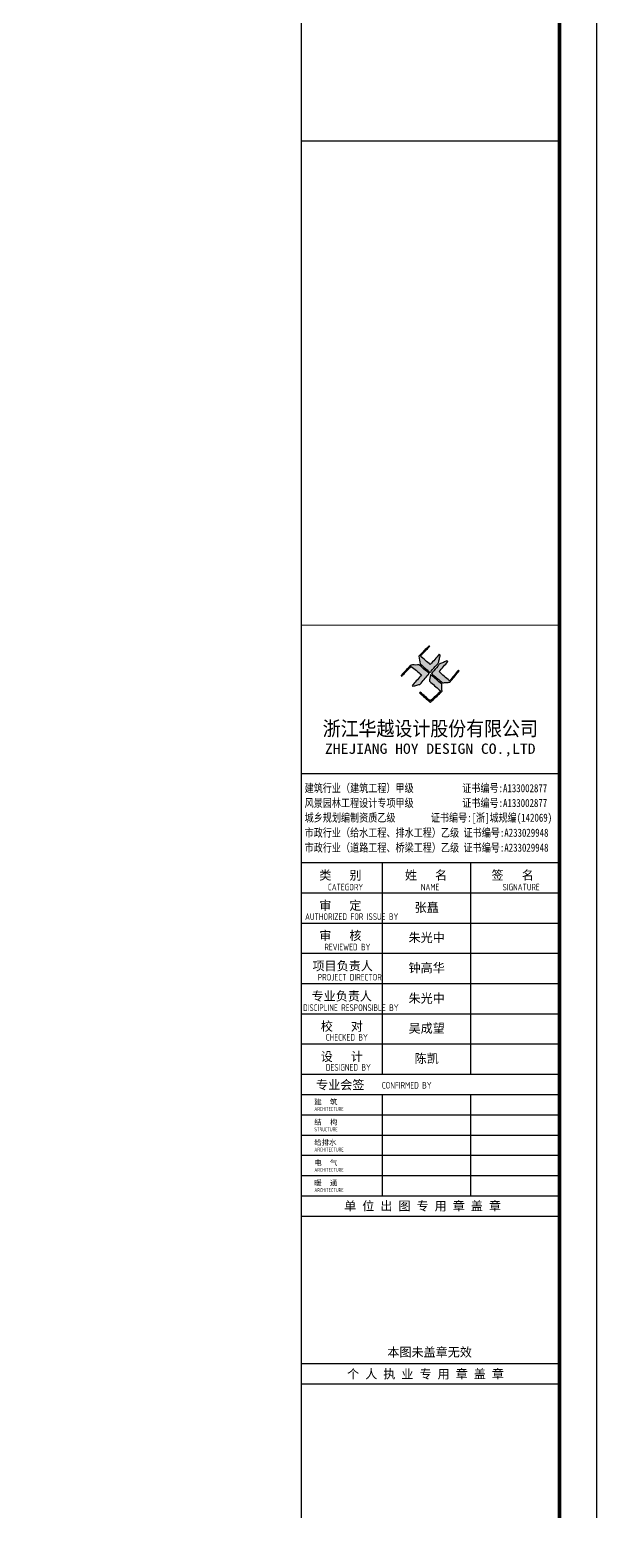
# Model space of a CAD drawing. Extents: x -173214 to 1102988, y -234847 to 675458.
# Drawn here: x 274072 to 297117, y 427368 to 487664 of the extents above; entities that cross this region are included whole.
import ezdxf
from ezdxf.enums import TextEntityAlignment as Align

# ---------------------------------------------------------------- set-up
doc = ezdxf.new("R2010")
doc.units = 0
doc.header["$LTSCALE"] = 1000
doc.header["$MEASUREMENT"] = 0
for name, color, linetype in [('0-建筑立面', 255, 'Continuous'), ('PUB_TITLE', 171, 'Continuous'), ('TK', 4, 'Continuous')]:
    doc.layers.add(name, color=color, linetype=linetype)
doc.styles.add('-宋体', font='', dxfattribs={"width": 0.8})
doc.styles.add('HT', font='simhei.ttf', dxfattribs={"width": 0.8})
doc.styles.add('TSSD_REIN', font='tssdeng.shx', dxfattribs={"width": 0.7, "bigfont": 'tssdchn.shx'})
doc.styles.add('图签宋体', font='', dxfattribs={"height": 300})
doc.styles.add('图签黑体', font='simhei.ttf', dxfattribs={"height": 550})
doc.styles.get('-宋体').set_extended_font_data('SimSun')
doc.styles.get('图签宋体').set_extended_font_data('NSimSun')

# ---------------------------------------------------------------- blocks, each defined once
blk = doc.blocks.new('A$C053D6479')
at = {"layer": 'PUB_TITLE'}
h = blk.add_hatch(color=256, dxfattribs=at)
h.dxf.hatch_style = 1
edge = h.paths.add_edge_path()
edge.add_spline(control_points=[(1026, 827), (1105, 920), (1188, 1008), (1266, 1102)], knot_values=[13, 13, 13, 13, 14, 14, 14, 14], degree=3, periodic=0)
edge.add_spline(control_points=[(1266, 1102), (1258, 1111), (1249, 1119), (1239, 1116)], knot_values=[12, 12, 12, 12, 13, 13, 13, 13], degree=3, periodic=0)
edge.add_spline(control_points=[(1239, 1116), (1210, 1107), (1179, 1092), (1144, 1077)], knot_values=[11, 11, 11, 11, 12, 12, 12, 12], degree=3, periodic=0)
edge.add_spline(control_points=[(1144, 1077), (1109, 1063), (1069, 1053), (1047, 1038)], knot_values=[10, 10, 10, 10, 11, 11, 11, 11], degree=3, periodic=0)
edge.add_spline(control_points=[(1047, 1038), (1028, 1026), (1007, 992), (991, 972)], knot_values=[9, 9, 9, 9, 10, 10, 10, 10], degree=3, periodic=0)
edge.add_spline(control_points=[(991, 972), (942, 913), (899, 868), (849, 810)], knot_values=[8, 8, 8, 8, 9, 9, 9, 9], degree=3, periodic=0)
edge.add_spline(control_points=[(849, 810), (842, 801), (822, 776), (822, 775)], knot_values=[7, 7, 7, 7, 8, 8, 8, 8], degree=3, periodic=0)
edge.add_spline(control_points=[(822, 775), (823, 771), (848, 752), (859, 744)], knot_values=[6, 6, 6, 6, 7, 7, 7, 7], degree=3, periodic=0)
edge.add_spline(control_points=[(859, 744), (949, 670), (1035, 592), (1122, 521)], knot_values=[5, 5, 5, 5, 6, 6, 6, 6], degree=3, periodic=0)
edge.add_spline(control_points=[(1122, 521), (1153, 527), (1185, 530), (1217, 533)], knot_values=[4, 4, 4, 4, 5, 5, 5, 5], degree=3, periodic=0)
edge.add_spline(control_points=[(1217, 533), (1246, 535), (1293, 532), (1316, 542)], knot_values=[3, 3, 3, 3, 4, 4, 4, 4], degree=3, periodic=0)
edge.add_spline(control_points=[(1316, 542), (1327, 547), (1338, 565), (1349, 579)], knot_values=[2, 2, 2, 2, 3, 3, 3, 3], degree=3, periodic=0)
edge.add_spline(control_points=[(1349, 579), (1423, 670), (1507, 759), (1572, 848)], knot_values=[1, 1, 1, 1, 2, 2, 2, 2], degree=3, periodic=0)
edge.add_spline(control_points=[(1572, 848), (1564, 852), (1561, 861), (1551, 862)], knot_values=[0, 0, 0, 0, 1, 1, 1, 1], degree=3, periodic=0)
edge.add_spline(control_points=[(1551, 862), (1469, 769), (1393, 671), (1310, 579)], knot_values=[15, 15, 15, 15, 16, 16, 16, 16], degree=3, periodic=0)
edge.add_spline(control_points=[(1310, 579), (1216, 662), (1118, 742), (1026, 827)], knot_values=[14, 14, 14, 14, 15, 15, 15, 15], degree=3, periodic=0)
at = {"layer": 'TK'}
h = blk.add_hatch(color=256, dxfattribs=at)
h.dxf.hatch_style = 2
edge = h.paths.add_edge_path()
edge.add_spline(control_points=[(728, 856), (728, 856), (728, 856), (719, 864), (651, 922), (580, 978), (514, 1036), (509, 1106), (488, 1176), (479, 1247), (570, 1343), (663, 1436), (758, 1526), (764, 1523), (768, 1518), (774, 1515), (693, 1422), (599, 1343), (520, 1249), (607, 1171), (698, 1096), (789, 1021), (874, 1109), (950, 1206), (1031, 1298), (1066, 1286), (1054, 1262), (1045, 1224), (1036, 1188), (1031, 1158), (1024, 1121), (1020, 1104), (1017, 1085), (1012, 1071), (1004, 1052), (976, 1026), (956, 1003), (906, 946), (866, 899), (814, 839), (806, 829), (789, 806), (787, 806), (777, 804), (728, 856)], knot_values=[0, 0, 0, 0, 0.005, 0.01, 1, 1, 1, 2, 2, 2, 3, 3, 3, 4, 4, 4, 5, 5, 5, 6, 6, 6, 7, 7, 7, 8, 8, 8, 9, 9, 9, 10, 10, 10, 11, 11, 11, 12, 12, 12, 13, 13, 13, 14, 14, 14, 14], degree=3, periodic=0)
h = blk.add_hatch(color=256, dxfattribs=at)
h.dxf.hatch_style = 2
edge = h.paths.add_edge_path()
edge.add_spline(control_points=[(366, 894), (366, 894), (366, 894), (270, 970), (183, 883), (101, 791), (16, 703), (-18, 714), (9, 735), (28, 755), (103, 838), (192, 930), (266, 1005), (319, 1009), (387, 1005), (442, 1007), (456, 1008), (472, 1011), (485, 1007), (507, 1000), (534, 967), (555, 949), (624, 891), (699, 833), (760, 773), (689, 691), (614, 604), (539, 517), (529, 505), (516, 487), (506, 482), (492, 475), (469, 472), (452, 467), (416, 456), (383, 448), (342, 438), (323, 433), (297, 422), (293, 440), (291, 452), (313, 470), (322, 480), (400, 566), (477, 652), (553, 736), (460, 815), (366, 894)], knot_values=[0, 0, 0, 0, 0.005, 0.01, 1, 1, 1, 2, 2, 2, 3, 3, 3, 4, 4, 4, 5, 5, 5, 6, 6, 6, 7, 7, 7, 8, 8, 8, 9, 9, 9, 10, 10, 10, 11, 11, 11, 12, 12, 12, 13, 13, 13, 14, 14, 14, 15, 15, 15, 15], degree=3, periodic=0)
h = blk.add_hatch(color=256, dxfattribs=at)
h.dxf.hatch_style = 2
edge = h.paths.add_edge_path()
edge.add_spline(control_points=[(511, 261), (511, 261), (511, 261), (516, 267), (609, 192), (696, 111), (785, 33), (883, 118), (977, 208), (1070, 298), (992, 373), (892, 456), (803, 534), (791, 544), (768, 561), (766, 569), (761, 588), (776, 634), (780, 655), (785, 690), (788, 721), (795, 746), (897, 661), (998, 576), (1097, 490), (1100, 425), (1106, 361), (1107, 294), (1018, 207), (925, 121), (830, 33), (818, 21), (800, 0), (787, 0), (768, -1), (725, 49), (712, 60), (662, 103), (616, 143), (568, 186), (545, 207), (518, 224), (499, 250), (501, 259), (511, 261)], knot_values=[0, 0, 0, 0, 0.005, 0.01, 1, 1, 1, 2, 2, 2, 3, 3, 3, 4, 4, 4, 5, 5, 5, 6, 6, 6, 7, 7, 7, 8, 8, 8, 9, 9, 9, 10, 10, 10, 11, 11, 11, 12, 12, 12, 13, 13, 13, 14, 14, 14, 14], degree=3, periodic=0)
for points, knots in [([(1031, 1298), (1066, 1286), (1054, 1262), (1045, 1224), (1036, 1188), (1031, 1158), (1024, 1121), (1020, 1104), (1017, 1085), (1012, 1071), (1004, 1052), (976, 1026), (956, 1003), (906, 946), (866, 899), (814, 839), (806, 829), (789, 806), (787, 806), (777, 804), (728, 856), (719, 864), (651, 922), (580, 978), (514, 1036), (509, 1106), (488, 1176), (479, 1247), (570, 1343), (663, 1436), (758, 1526), (764, 1523), (768, 1518), (774, 1515), (693, 1422), (599, 1343), (520, 1249), (607, 1171), (698, 1096), (789, 1021), (874, 1109), (950, 1206), (1031, 1298)], [0, 0, 0, 0, 1, 1, 1, 2, 2, 2, 3, 3, 3, 4, 4, 4, 5, 5, 5, 6, 6, 6, 7, 7, 7, 8, 8, 8, 9, 9, 9, 10, 10, 10, 11, 11, 11, 12, 12, 12, 13, 13, 13, 14, 14, 14, 14]), ([(555, 949), (624, 891), (699, 833), (760, 773), (689, 691), (614, 604), (539, 517), (529, 505), (516, 487), (506, 482), (492, 475), (469, 472), (452, 467), (416, 456), (383, 448), (342, 438), (323, 433), (297, 422), (293, 440), (291, 452), (313, 470), (322, 480), (400, 566), (477, 652), (553, 736), (460, 815), (366, 894), (270, 970), (183, 883), (101, 791), (16, 703), (-18, 714), (9, 735), (28, 755), (103, 838), (192, 930), (266, 1005), (319, 1009), (387, 1005), (442, 1007), (456, 1008), (472, 1011), (485, 1007), (507, 1000), (534, 967), (555, 949)], [0, 0, 0, 0, 1, 1, 1, 2, 2, 2, 3, 3, 3, 4, 4, 4, 5, 5, 5, 6, 6, 6, 7, 7, 7, 8, 8, 8, 9, 9, 9, 10, 10, 10, 11, 11, 11, 12, 12, 12, 13, 13, 13, 14, 14, 14, 15, 15, 15, 15]), ([(1551, 862), (1561, 861), (1564, 852), (1572, 848), (1507, 759), (1423, 670), (1349, 579), (1338, 565), (1327, 547), (1316, 542), (1293, 532), (1246, 535), (1217, 533), (1185, 530), (1153, 527), (1122, 521), (1035, 592), (949, 670), (859, 744), (848, 752), (823, 771), (822, 775), (822, 776), (842, 801), (849, 810), (899, 868), (942, 913), (991, 972), (1007, 992), (1028, 1026), (1047, 1038), (1069, 1053), (1109, 1063), (1144, 1077), (1179, 1092), (1210, 1107), (1239, 1116), (1249, 1119), (1258, 1111), (1266, 1102), (1188, 1008), (1105, 920), (1026, 827), (1118, 742), (1216, 662), (1310, 579), (1393, 671), (1469, 769), (1551, 862)], [0, 0, 0, 0, 1, 1, 1, 2, 2, 2, 3, 3, 3, 4, 4, 4, 5, 5, 5, 6, 6, 6, 7, 7, 7, 8, 8, 8, 9, 9, 9, 10, 10, 10, 11, 11, 11, 12, 12, 12, 13, 13, 13, 14, 14, 14, 15, 15, 15, 16, 16, 16, 16]), ([(1097, 490), (1100, 425), (1106, 361), (1107, 294), (1018, 207), (925, 121), (830, 33), (818, 21), (800, 0), (787, 0), (768, -1), (725, 49), (712, 60), (662, 103), (616, 143), (568, 186), (545, 207), (518, 224), (499, 250), (501, 259), (511, 261), (516, 267), (609, 192), (696, 111), (785, 33), (883, 118), (977, 208), (1070, 298), (992, 373), (892, 456), (803, 534), (791, 544), (768, 561), (766, 569), (761, 588), (776, 634), (780, 655), (785, 690), (788, 721), (795, 746), (897, 661), (998, 576), (1097, 490)], [0, 0, 0, 0, 1, 1, 1, 2, 2, 2, 3, 3, 3, 4, 4, 4, 5, 5, 5, 6, 6, 6, 7, 7, 7, 8, 8, 8, 9, 9, 9, 10, 10, 10, 11, 11, 11, 12, 12, 12, 13, 13, 13, 14, 14, 14, 14])]:
    blk.add_open_spline(points, degree=3, knots=knots, dxfattribs=at)
blk = doc.blocks.new('GeYuanFrame_88512553', base_point=(20.09, 4.53))
at = {"layer": 'PUB_TITLE'}
for points in [[(803.09, 235.33), (803.09, 292.73)], [(827.09, 235.33), (827.09, 292.73)], [(803.09, 202.33), (803.09, 229.83)], [(827.09, 202.33), (827.09, 229.83)]]:
    blk.add_lwpolyline(points, dxfattribs=at)
at = {"layer": 'TK'}
for p, q in [((781.09, 316.93), (851.09, 316.93)), ((781.09, 284.53), (851.09, 284.53)), ((781.09, 276.33), (851.09, 276.33)), ((781.09, 268.13), (851.09, 268.13)), ((781.09, 259.93), (851.09, 259.93)), ((781.09, 251.73), (851.09, 251.73)), ((781.09, 243.53), (851.09, 243.53)), ((781.09, 235.33), (851.09, 235.33)), ((781.09, 235.33), (851.09, 235.33))]:
    blk.add_line(p, q, dxfattribs=at)
blk.add_lwpolyline([(20.09, 4.53), (20.09, 598.53), (861.09, 598.53), (861.09, 4.53)], close=True, dxfattribs=at)
at = {"layer": 'TK', "const_width": 1}
blk.add_lwpolyline([(45.09, 588.53), (851.09, 588.53), (851.09, 14.53), (45.09, 14.53)], close=True, dxfattribs=at)
at = {"layer": 'TK'}
for points, const_width in [([(781.09, 588.53), (781.09, 14.53)], 0.4), ([(781.09, 488.5), (851.09, 488.5)], 0.35), ([(781.09, 357.14), (851.09, 357.14)], 0.35), ([(781.09, 292.73), (851.09, 292.73)], 0.35), ([(781.09, 292.73), (851.09, 292.73)], 0.35), ([(781.09, 235.33), (851.09, 235.33)], 0.35), ([(781.09, 202.33), (851.09, 202.33)], 0.35), ([(781.09, 156.83), (851.09, 156.83)], 0.35)]:
    blk.add_lwpolyline(points, dxfattribs=dict(at, const_width=const_width))
for points in [[(781.09, 292.73), (851.09, 292.73)], [(781.09, 235.33), (851.09, 235.33)], [(781.09, 229.83), (851.09, 229.83)], [(781.09, 224.33), (851.09, 224.33)], [(781.09, 218.83), (851.09, 218.83)], [(781.09, 213.33), (851.09, 213.33)], [(781.09, 207.83), (851.09, 207.83)], [(781.09, 202.33), (851.09, 202.33)], [(781.09, 196.83), (851.09, 196.83)], [(781.09, 151.33), (851.09, 151.33)]]:
    blk.add_lwpolyline(points, dxfattribs=at)
at = {"layer": 'PUB_TITLE', "xscale": 0.01000000000021828, "yscale": 0.01000000000021828, "zscale": 0.01}
blk.add_blockref('A$C053D6479', (808.19, 336.27), dxfattribs=at)
at = {"layer": 'TK'}
for s, height, style, width, p in [('浙江华越设计股份有限公司', 3.96, 'HT', 0.9, (816.07, 329.16)), ('ZHEJIANG HOY DESIGN CO.,LTD', 2.8, '图签黑体', 1.11, (816.06, 323.29))]:
    blk.add_text(s, height=height, dxfattribs=dict(at, style=style, width=width)).set_placement(p, align=Align.MIDDLE)
for s, height, style, width, p in [('建筑行业（建筑工程）甲级           证书编号:A133002877', 2.2, '-宋体', 0.8, (782, 311.83)), ('风景园林工程设计专项甲级           证书编号:A133002877', 2.2, '-宋体', 0.8, (782, 307.81)), ('城乡规划编制资质乙级        证书编号:[浙]城规编(142069)', 2.2, '-宋体', 0.8, (782, 303.82)), ('市政行业（给水工程、排水工程）乙级 证书编号:A233029948', 2.2, '-宋体', 0.8, (782, 299.74)), ('市政行业（道路工程、桥梁工程）乙级 证书编号:A233029948', 2.2, '-宋体', 0.8, (782, 295.69)), ('CATEGORY', 1.8, 'TSSD_REIN', 0.7, (788.32, 285.17)), ('NAME', 1.8, 'TSSD_REIN', 0.7, (813.51, 285.17)), ('SIGNATURE', 1.8, 'TSSD_REIN', 0.7, (835.66, 285.17)), ('AUTHORIZED FOR ISSUE BY', 1.8, 'TSSD_REIN', 0.7, (782.12, 277.17)), ('REVIEWED BY', 1.8, 'TSSD_REIN', 0.7, (787.36, 268.91)), ('PROJECT DIRECTOR', 1.8, 'TSSD_REIN', 0.7, (785.55, 260.74)), ('DISCIPLINE RESPONSIBLE BY', 1.8, 'TSSD_REIN', 0.7, (781.57, 252.48)), ('CHECKED BY', 1.8, 'TSSD_REIN', 0.7, (787.75, 244.44)), ('DESIGNED BY', 1.8, 'TSSD_REIN', 0.7, (787.76, 236.27)), ('CONFIRMED BY', 1.8, 'TSSD_REIN', 0.7, (802.94, 231.42)), ('ARCHITECTURE', 1.08, 'TSSD_REIN', 0.7, (784.65, 225.34)), ('STRUCTURE', 1.08, 'TSSD_REIN', 0.7, (784.65, 219.84)), ('ARCHITECTURE', 1.08, 'TSSD_REIN', 0.7, (784.65, 214.34)), ('ARCHITECTURE', 1.08, 'TSSD_REIN', 0.7, (784.65, 208.84)), ('ARCHITECTURE', 1.08, 'TSSD_REIN', 0.7, (784.65, 203.34))]:
    blk.add_text(s, height=height, dxfattribs=dict(at, style=style, width=width)).set_placement(p)
at = {"layer": 'TK', "style": '图签宋体'}
for s, height, p in [('类   别', 2.4, (785.97, 288.09)), ('姓   名', 2.4, (809.2, 288.09)), ('签   名', 2.4, (832.68, 288.09)), ('审   定', 2.4, (785.97, 279.89)), ('审   核', 2.4, (785.97, 271.69)), ('项目负责人', 2.4, (784.13, 263.49)), ('专业负责人', 2.4, (783.89, 255.29)), ('校   对', 2.4, (786.38, 247.09)), ('设   计', 2.4, (786.36, 238.89)), ('专业会签', 2.4, (785.12, 231.24)), ('建  筑', 1.44, (784.61, 227.11)), ('结  构', 1.44, (784.61, 221.61)), ('给排水', 1.44, (784.61, 216.11)), ('电  气', 1.44, (784.61, 210.61)), ('暖  通', 1.44, (784.61, 205.11)), ('单 位 出 图 专 用 章 盖 章', 2.4, (792.72, 198.35)), ('本图未盖章无效', 2.4, (804.43, 158.7)), ('个 人 执 业 专 用 章 盖 章', 2.4, (793.52, 152.77))]:
    blk.add_text(s, height=height, dxfattribs=at).set_placement(p)
at = {"layer": 'TK', "char_height": 2.4, "width": 24, "attachment_point": 5, "style": '图签宋体'}
for s, insert in [('张矗', (815.09, 280.4)), ('朱光中', (815.09, 272.23)), ('钟高华', (815.09, 264.03)), ('朱光中', (815.09, 255.76)), ('吴成望', (815.09, 247.63)), ('陈凯', (815.09, 239.43))]:
    blk.add_mtext(s, dxfattribs=dict(at, insert=insert))

msp = doc.modelspace()

# ---------------------------------------------------------------- block references
at = {"layer": '0-建筑立面', "xscale": 150, "yscale": 150, "zscale": 150}
msp.add_blockref('GeYuanFrame_88512553', (170967.1, 410538.3), dxfattribs=at)

doc.saveas('drawing.dxf')
